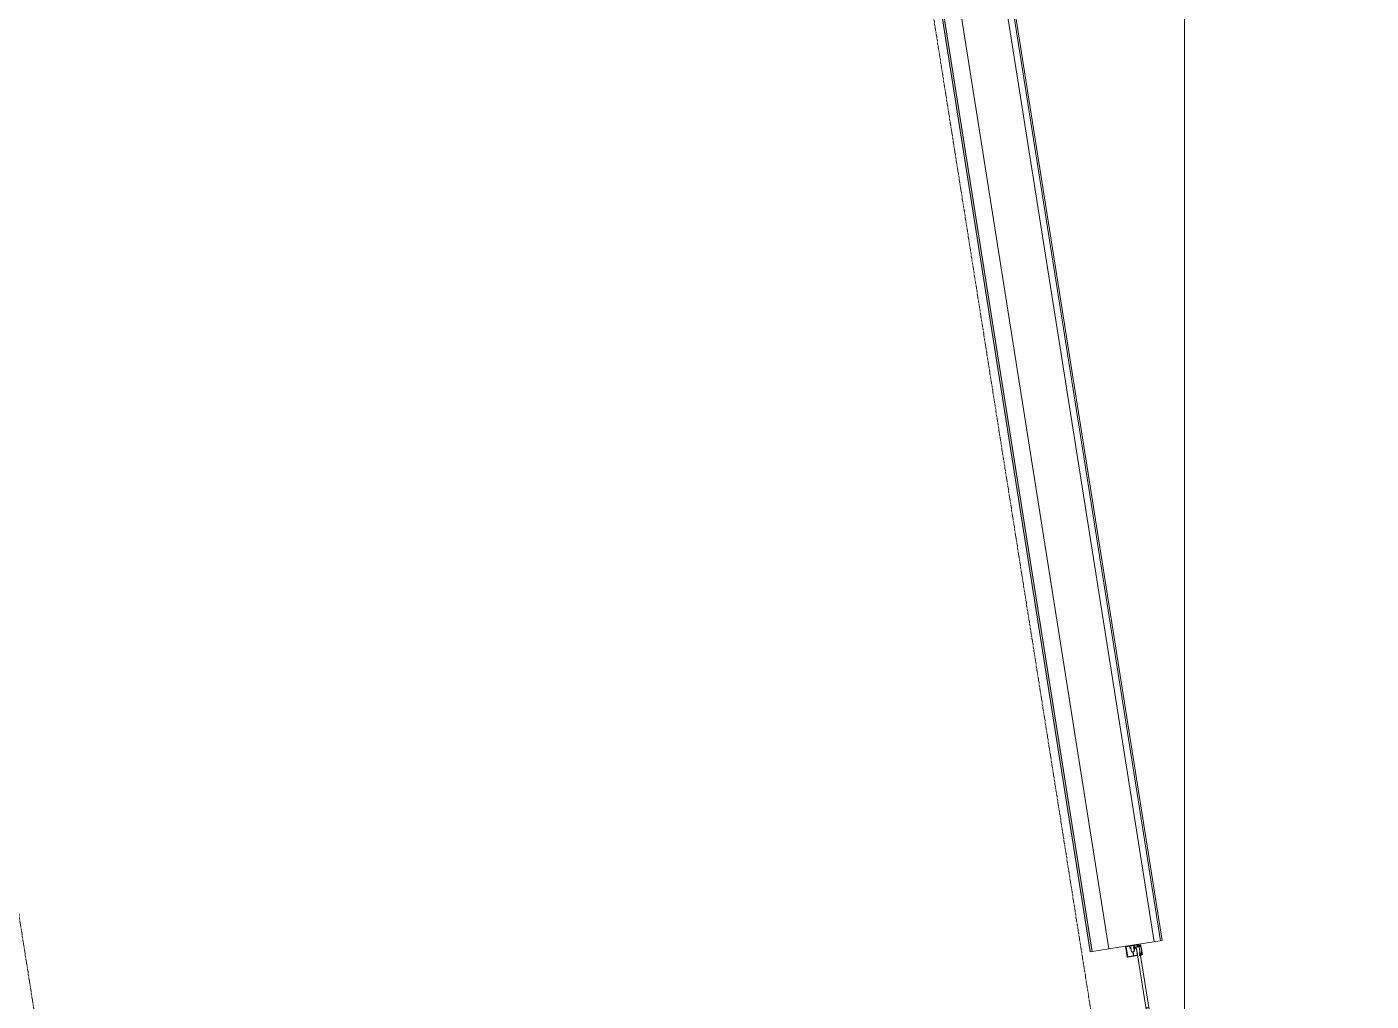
# Model space of a CAD drawing. Header units: millimetres. Extents: x -2355779 to -2216356, y 3874558 to 4068437.
# Drawn here: x -2237237 to -2229896, y 4014903 to 4020222 of the extents above; entities that cross this region are included whole.
import ezdxf

# ---------------------------------------------------------------- set-up
doc = ezdxf.new("R2010")
doc.units = ezdxf.units.MM
doc.linetypes.add('Grid Line', pattern=[21, 12, -3, 3, -3])
for name, color, linetype, lineweight in [('A-DETL', 90, 'Continuous', 18), ('A-DETL-GENF', 92, 'Continuous', 5), ('A-GENM', 13, 'Continuous', 5), ('A-GLAZ-CURT', 52, 'Continuous', 5), ('A-GLAZ-CWMG', 51, 'Continuous', 5), ('A-WALL', 113, 'Continuous', 5), ('A-WALL-FNSH', 113, 'Continuous', 13), ('A-WALL-PATT', 111, 'Continuous', 13), ('S-GRID', 1, 'Continuous', 5)]:
    doc.layers.add(name, color=color, linetype=linetype, lineweight=lineweight)

# ---------------------------------------------------------------- blocks, each defined once
blk = doc.blocks.new('MulticellPanel_Polycarbonate_Danpal_1040w - Grey-2900079-GA - Part B 6m')
at = {"layer": 'A-GENM'}
h = blk.add_hatch(dxfattribs=at)
h.set_pattern_fill('FP_52', color=256, style=0, pattern_type=2)
h.set_pattern_definition([(270, (0, 0.5), (-15, -9e-16), [])])
h.paths.add_polyline_path([(492.5, -2.2), (492.5, -2), (490, -1.7)])
h.paths.add_polyline_path([(492.5, 6.3), (491.5, 6), (491.3, 5)])
for p, q in [((493.1, 9.4), (493.1, 13)), ((493.1, 13), (493.1, 9.4)), ((488.1, -6.4), (485.6, -6)), ((485.6, -6), (488.1, -10.9)), ((488.1, -10.9), (485.6, -6)), ((485.6, -6), (488.1, -6.4)), ((488.1, -10.9), (485.6, -10.5)), ((485.6, -10.5), (487.4, -14.2)), ((487.4, -14.2), (485.6, -10.5)), ((485.6, -10.5), (488.1, -10.9)), ((488.8, -15), (491.6, -15)), ((491.6, -15), (488.8, -15))]:
    blk.add_line(p, q, dxfattribs=at)
for centre, radius, start, end in [((-490.1, 13), 3, 105, 165), ((-490.1, 13), 3, 105, 165), ((-493.1, 8.2), 1.2, 14.99997, 74.99984), ((-493.1, 8.2), 1.2, 14.99997, 74.99984), ((-493.1, 8.2), 1.2, 285.00016, 330.00006), ((-493.1, 8.2), 1.2, 285.00016, 330.00006), ((490.1, 13), 3, 360, 75), ((490.1, 13), 3, 0, 75), ((493.1, 8.2), 1.2, 194.99997, 239.99988), ((493.1, 8.2), 1.2, 194.99997, 239.99988), ((493.1, 8.2), 1.2, 90.00019, 150.00006), ((493.1, 8.2), 1.2, 90.00019, 150.00006), ((-484.2, -2), 2, 90, 131.27183), ((-484.2, -2), 2, 90, 131.27183), ((484.2, -2), 2, 21.21363, 76.24273), ((484.2, -2), 2, 34.9709, 76.24273), ((488.8, -13.5), 1.5, 206.83907, 270), ((488.8, -13.5), 1.5, 206.83907, 270), ((491.6, -13.5), 1.5, 270, 0), ((491.6, -13.5), 1.5, 270, 0), ((493.1, -3.2), 1.2, 194.99997, 239.99987), ((493.1, -3.2), 1.2, 194.99997, 239.99987), ((493.1, -3.2), 1.2, 135.0001, 150.00007), ((493.1, -3.2), 1.2, 135.0001, 150.00007)]:
    blk.add_arc(centre, radius, start, end, dxfattribs=at)
blk = doc.blocks.new('MulticellPanel_Polycarbonate_Danpal_1040w - Grey-V82-GA - Part B 6m')
at = {"layer": 'A-GENM'}
h = blk.add_hatch(dxfattribs=at)
h.set_pattern_fill('FP_79', color=256, style=0, pattern_type=2)
h.set_pattern_definition([(171, (4314312.7, 1575571.7), (-125.14757, -790.15067), []), (261, (4314312.7, 1575571.7), (790.15067, -125.14757), [])])
h.paths.add_polyline_path([(488.1, -6.4), (491.9, -3.2), (486, -1.3)])
h.paths.add_polyline_path([(493.1, -13.5), (493.1, -4.4), (488.1, -6.4), (488.1, -10.9)])
h.paths.add_polyline_path([(493.1, -2.1), (493.1, 7), (486, -1.3)])
h.paths.add_polyline_path([(491.9, 8.2), (490.1, 16), (-490.1, 16), (-491.9, 8.2), (-484.2, 0), (484.2, 0)])
h.paths.add_polyline_path([(-486, -1.3), (-493.1, 7), (-493.1, -2.1)])
h.paths.add_polyline_path([(-486, -1.3), (-491.9, -3.2), (-488.1, -6.4)])
h.paths.add_polyline_path([(-488.1, -10.9), (-488.1, -6.4), (-493.1, -4.4), (-491.8, -12.9), (-490.4, -12.1)])
for p, q in [((-493.1, 13), (-493.1, 9.4)), ((-493.1, 7), (-493.1, -2.1)), ((490.1, 16), (-490.1, 16)), ((493.1, 9.4), (493.1, 13)), ((493.1, -2.1), (493.1, 7)), ((-493.1, -4.4), (-493.1, -13.3)), ((-491.6, -15), (-488.8, -15)), ((-488.1, -6.4), (-486, -1.3)), ((-488.1, -10.9), (-485.6, -6)), ((-485.6, -6), (-488.1, -6.4)), ((-485.6, -10.5), (-488.1, -10.9)), ((-487, -13.3), (-485.6, -10.5)), ((-484.2, 0), (484.2, 0)), ((488.1, -6.4), (485.6, -6)), ((485.6, -6), (488.1, -10.9)), ((488.1, -10.9), (485.6, -10.5)), ((485.6, -10.5), (487.4, -14.2)), ((486, -1.3), (488.1, -6.4)), ((488.8, -15), (491.6, -15)), ((493.1, -13.5), (493.1, -4.4))]:
    blk.add_line(p, q, dxfattribs=at)
for centre, radius, start, end in [((-490.1, 13), 3, 90, 180), ((-493.1, 8.2), 1.2, 270.00019, 89.99981), ((490.1, 13), 3, 360, 90), ((493.1, 8.2), 1.2, 90.00019, 269.99981), ((-493.1, -3.2), 1.2, 270.0002, 89.9998), ((-491.6, -13.5), 1.5, 225, 270), ((-488.8, -13.5), 1.5, 270, 333.16093), ((-484.2, -2), 2, 90, 158.78639), ((484.2, -2), 2, 21.21363, 90), ((488.8, -13.5), 1.5, 206.83907, 270), ((491.6, -13.5), 1.5, 270, 360), ((493.1, -3.2), 1.2, 90.0002, 269.9998)]:
    blk.add_arc(centre, radius, start, end, dxfattribs=at)
blk = doc.blocks.new('Rectangular Mullion - DPANMF BT1-1105306-GA - Part B 6m')
at = {"layer": 'A-DETL-GENF'}
for p, q in [((45.3, 67), (-13.3, 67)), ((-13.3, 67), (-13.3, -7.1)), ((-10.8, 46.4), (-10.8, 64.5)), ((-10.8, 64.5), (46, 64.5)), ((0.2, 46.4), (-10.8, 46.4)), ((-10.8, 20.4), (-10.8, 44.9)), ((-10.8, 44.9), (-1.3, 44.9)), ((-1.3, 20.4), (-10.8, 20.4)), ((-10.8, -5.4), (-10.8, 18.9)), ((-10.8, 18.9), (-1.3, 18.9)), ((-2, 4), (-7.8, 4)), ((-7.8, 4), (-7.8, -5.4)), ((-5.9, -14.3), (-5.9, 2.3)), ((-5.9, 2.3), (-3.3, 2.3)), ((-4.4, 0.6), (-4.4, -2.2)), ((-1.7, 42.1), (-4.2, 40.7)), ((-4.2, 23.6), (-1.7, 22.2)), ((-4, 40.1), (15.1, 40.1)), ((15.3, 24.1), (-4, 24.1)), ((-3.3, 2.3), (-3.3, -0.6)), ((-3.3, -1.6), (-3.3, 1.2)), ((-2, 0.1), (-2, 4)), ((-1.3, 44.9), (-1.3, 41.5)), ((-1.3, 22.5), (-1.3, 20.4)), ((-1.3, 18.9), (-1.3, 13.8)), ((-1.3, 13.8), (0.2, 13.8)), ((1, 41.3), (-0.9, 41.3)), ((-0.9, 22.9), (1, 22.9)), ((0.2, 42.1), (0.2, 46.4)), ((0.2, 13.8), (0.2, 22)), ((1, 43.8), (1, 41.3)), ((1, 22.9), (1, 20.4)), ((2, 41.3), (2, 43.8)), ((15, 41.3), (2, 41.3)), ((2, 20.4), (2, 22.9)), ((2, 22.9), (15.3, 22.9)), ((44.2, 32.9), (25.4, 32.9)), ((25.4, 31.4), (44.2, 31.4)), ((45.2, 12), (36.7, 12)), ((36.7, 12), (36.7, 10.5)), ((36.7, 10.5), (46.7, 10.5)), ((46.7, 64.5), (41.7, 64.5)), ((41.7, 64.5), (41.7, 63)), ((41.7, 63), (45.2, 63)), ((45.2, 63), (45.2, 33.9)), ((45.2, 30.4), (45.2, 12)), ((46.7, 10.5), (46.7, 64.5)), ((-13.3, -7.1), (-7.8, -7.1)), ((-7.8, -5.4), (-10.8, -5.4)), ((-7.8, -7.1), (-7.8, -16.4)), ((-7.8, -16.4), (-2.3, -16.4)), ((-4.2, -14.3), (-5.9, -14.3)), ((-4.4, -2.2), (-3.7, -3.3)), ((-3.7, -3.3), (-3.7, -11.9)), ((-3.2, -12.4), (-1.6, -12.4)), ((-1.6, -12.4), (-2.4, -16.4)), ((-2.4, -16.4), (45.6, -16.4)), ((-2.3, -10.5), (-2.3, -2.4)), ((-2.3, -16.4), (-2.3, -12.7)), ((-0.7, -11), (-1.8, -11)), ((0, -14.4), (0, -11.7)), ((44.1, -14.4), (0, -14.4)), ((43.6, -0.7), (41.5, -5.9)), ((43.1, -6.3), (44.2, -0.9)), ((43.4, -11.6), (43.4, -10.5)), ((43.4, -10.5), (45.6, -10.5)), ((45.8, -6.3), (43.7, -6.9)), ((45.6, -10.5), (44.1, -10.5)), ((44.1, -10.5), (44.1, -14.4)), ((45.6, -16.4), (45.6, -10.5)), ((45.6, -10.5), (45.6, -12.3)), ((48, -0.4), (45.8, -6.3))]:
    blk.add_line(p, q, dxfattribs=at)
for centre, radius, start, end in [((-4, 40.4), 0.3, 120, 270), ((-4, 23.8), 0.3, 90, 240), ((-2.8, 0.1), 0.834, 236.03884, 360), ((1.5, 43.8), 0.5, 360, 180), ((1.5, 20.4), 0.5, 180, 360), ((15.3, 32.1), 9.2, 9.87907, 91.62608), ((15.3, 32.1), 8, 270, 91.74384), ((15.3, 32.1), 9.2, 270, 350.12095), ((25.4, 33.9), 1, 189.87907, 270), ((25.4, 30.4), 1, 90, 170.12095), ((44.2, 33.9), 1, 270, 0), ((44.2, 30.4), 1, 0, 90), ((-4.2, -13.8), 0.5, 270, 360), ((-3.2, -11.9), 0.5, 180, 270), ((-1.8, -10.5), 0.5, 180, 270), ((-0.7, -11.7), 0.7, 360, 90), ((34.7, -0.9), 0.4, 40.58324, 186.92643), ((45.9, -0.3), 11.6, 183.44493, 257.28579), ((81.5, 37), 59.8, 218.99371, 226.14678), ((40.7, -5.5), 0.88, 222.57025, 338.01181), ((43.6, -6.4), 0.48, 168.52985, 286.42738), ((43.9, -0.8), 0.32, 348.52985, 158.01181), ((44.3, -9.7), 3.39, 323.72768, 346.23872), ((9.6, -1.2), 39.1, 346.23872, 0.95194), ((48.3, -0.5), 0.4, 353.59533, 160.36248)]:
    blk.add_arc(centre, radius, start, end, dxfattribs=at)
for points, knots in [([(-3.3, 1.2), (-3.3, 1.2), (-3.3, 1.3), (-3.6, 1.4), (-3.9, 1.4), (-4.2, 1.2), (-4.3, 1), (-4.4, 0.7), (-4.4, 0.6)], [0, 0, 0, 0, 0.125, 0.25, 0.5, 0.666667, 0.833333, 1, 1, 1, 1]), ([(-0.9, 41.3), (-1, 41.4), (-1.1, 41.6), (-1.2, 41.8), (-1.3, 42), (-1.5, 42.2), (-1.6, 42.2), (-1.7, 42.1)], [0, 0, 0, 0, 0.125, 0.25, 0.375, 0.625, 1, 1, 1, 1]), ([(-1.7, 22.2), (-1.7, 22.1), (-1.6, 22.1), (-1.4, 22.2), (-1.2, 22.5), (-1.1, 22.7), (-1, 22.9), (-0.9, 22.9)], [0, 0, 0, 0, 0.25, 0.5, 0.75, 0.875, 1, 1, 1, 1]), ([(-1.3, 41.5), (-1.3, 41.5), (-1.2, 41.3), (-1.1, 41.2), (-0.9, 41.2), (-0.7, 41.3), (-0.5, 41.4), (-0.3, 41.5), (-0.1, 41.6), (0, 41.7), (0.2, 41.9), (0.2, 42), (0.2, 42.1)], [0, 0, 0, 0, 0.083333, 0.1875, 0.291667, 0.375, 0.458333, 0.583333, 0.666667, 0.75, 0.875, 1, 1, 1, 1]), ([(0.2, 22), (0.2, 22.2), (0, 22.4), (-0.3, 22.6), (-0.5, 22.7), (-0.6, 22.7), (-0.8, 22.8), (-1, 22.8), (-1.2, 22.8), (-1.3, 22.7), (-1.3, 22.5)], [0, 0, 0, 0, 0.333333, 0.416667, 0.5, 0.583333, 0.666667, 0.75, 0.84375, 1, 1, 1, 1]), ([(46, 64.5), (46, 64.5), (46.1, 64.5), (46.3, 64.6), (46.4, 64.7), (46.4, 64.9), (46.4, 65.2), (46.3, 65.4), (46.2, 65.8), (46, 66.1), (45.8, 66.5), (45.7, 66.6), (45.6, 66.8), (45.5, 67), (45.4, 67), (45.3, 67)], [0, 0, 0, 0, 0.041667, 0.104167, 0.177083, 0.239583, 0.333333, 0.416667, 0.5, 0.666667, 0.729167, 0.791667, 0.84375, 0.90625, 1, 1, 1, 1]), ([(-2.3, -12.7), (-2.3, -12.6), (-2.3, -12.5), (-2.5, -12.4), (-2.7, -12.5), (-2.9, -12.7), (-3.1, -12.9), (-3.3, -13), (-3.4, -13.2), (-3.5, -13.3), (-3.6, -13.4), (-3.7, -13.6), (-3.7, -13.8), (-3.7, -13.8)], [0, 0, 0, 0, 0.072917, 0.1875, 0.291667, 0.5, 0.583333, 0.666667, 0.729167, 0.791667, 0.854167, 0.916667, 1, 1, 1, 1]), ([(-2.3, -2.4), (-2.3, -2.3), (-2.3, -2.2), (-2.4, -2), (-2.5, -1.8), (-2.6, -1.7), (-2.8, -1.7), (-3, -1.6), (-3.2, -1.6), (-3.3, -1.6)], [0, 0, 0, 0, 0.111111, 0.222222, 0.333333, 0.444444, 0.555556, 0.708333, 1, 1, 1, 1]), ([(45.6, -12.3), (45.6, -12.3), (45.7, -12.5), (45.8, -12.5), (46, -12.5), (46.4, -12.4), (46.8, -12.1), (47, -11.8), (47, -11.7)], [0, 0, 0, 0, 0.147059, 0.294118, 0.411765, 0.588235, 0.823529, 1, 1, 1, 1])]:
    blk.add_open_spline(points, degree=3, knots=knots, dxfattribs=at)
blk = doc.blocks.new('Rectangular Mullion - Frame_Framed Facade_Danpal_DPANMF BT1-2872322-GA - Part B 6m')
at = {"layer": 'A-GLAZ-CWMG'}
for p, q in [((-60, 57), (-60, 54.5)), ((-60, 0.5), (-13.3, 0.5)), ((-13.3, 0.5), (-13.3, -24.4)), ((-57.4, -20.5), (-58.9, -20.5)), ((-58.9, -20.5), (-58.9, -26.4)), ((-57.4, -24.4), (-57.4, -20.5)), ((-10.9, -26.4), (-5.5, -26.4)), ((-5.5, -17.1), (0, -17.1)), ((-5.5, -26.4), (-5.5, -17.1))]:
    blk.add_line(p, q, dxfattribs=at)

msp = doc.modelspace()

# ---------------------------------------------------------------- hatches: boundary and pattern name
at = {"layer": 'A-WALL-PATT', "lineweight": 5}
h = msp.add_hatch(dxfattribs=at)
h.set_pattern_fill('FP_3', color=256, style=0, pattern_type=2)
h.set_pattern_definition([(0, (0, 0), (812.8, 203.2), [67.056, -542.544, 67.056, -542.544, -3251.2]), (0, (0, 0), (812.8, 203.2), [-1219.2, 67.056, -1152.144, 67.056, -542.544, -1422.4]), (0, (0, 0), (812.8, 203.2), [-3048, 67.056, -339.344, 67.056, -948.944]), (120, (304.8, 101.6), (-582.376362, 602.305448), [67.056, -542.544, 67.056, -542.544, -3251.2]), (120, (304.8, 101.6), (-582.376362, 602.305448), [-1219.2, 67.056, -1152.144, 67.056, -542.544, -1422.4]), (120, (304.8, 101.6), (-582.376362, 602.305448), [-3048, 67.056, -339.344, 67.056, -948.944]), (240, (406.4, 508), (-230.423638, -805.505448), [67.056, -542.544, 67.056, -542.544, -3251.2]), (240, (406.4, 508), (-230.423638, -805.505448), [-1219.2, 67.056, -1152.144, 67.056, -542.544, -1422.4]), (240, (406.4, 508), (-230.423638, -805.505448), [-3048, 67.056, -339.344, 67.056, -948.944])])
h.paths.add_polyline_path([(-2231430.8, 4015171.7), (-2231419, 4015173.6), (-2236841.5, 4049409.1), (-2236853.4, 4049407.2), (-2231858.2, 4017869.9)])

# ---------------------------------------------------------------- linework, layer by layer
at = {"layer": 'A-DETL', "lineweight": 5}
msp.add_line((-2230914.7, 4006852.3), (-2230914.7, 4062544.9), dxfattribs=at)
at = {"layer": 'A-WALL', "color": 7, "lineweight": 13}
for p, q in [((-2231328.1, 4015188), (-2236750.7, 4049423.5)), ((-2231037.7, 4015234), (-2236460.3, 4049469.5)), ((-2231328.1, 4015188), (-2231237.2, 4015202.4)), ((-2231164, 4015214), (-2231037.7, 4015234))]:
    msp.add_line(p, q, dxfattribs=at)
at = {"layer": 'A-WALL'}
for p, q in [((-2231081.2, 4015227.1), (-2236503.8, 4049462.6)), ((-2231046.6, 4015232.6), (-2236469.2, 4049468.1)), ((-2231419, 4015173.6), (-2236841.5, 4049409.1))]:
    msp.add_line(p, q, dxfattribs=at)
at = {"layer": 'A-WALL', "color": 250}
msp.add_line((-2231419, 4015173.6), (-2231328.1, 4015188), dxfattribs=at)
at = {"layer": 'A-WALL-FNSH', "color": 250, "lineweight": 5}
for p, q in [((-2236853.4, 4049407.2), (-2231430.8, 4015171.7)), ((-2231430.8, 4015171.7), (-2231419, 4015173.6))]:
    msp.add_line(p, q, dxfattribs=at)
at = {"layer": 'S-GRID', "linetype": 'Grid Line'}
for p, q in [((-2235781.9, 4005912.8), (-2245415, 4066731.5)), ((-2229896.4, 4005189.8), (-2239387.9, 4065114.9))]:
    msp.add_line(p, q, dxfattribs=at)

# ---------------------------------------------------------------- block references
at = {"layer": 'A-GENM', "rotation": 279.0002952233799}
msp.add_blockref('MulticellPanel_Polycarbonate_Danpal_1040w - Grey-V82-GA - Part B 6m', (-2231101.7, 4014711.2), dxfattribs=at)
at = {"layer": 'A-GLAZ-CURT', "rotation": 279.0002952233799}
msp.add_blockref('MulticellPanel_Polycarbonate_Danpal_1040w - Grey-2900079-GA - Part B 6m', (-2231101.7, 4014711.2), dxfattribs=at)
at = {"layer": 'A-GLAZ-CWMG', "extrusion": (0, 0, -1), "rotation": 260.99970477662}
msp.add_blockref('Rectangular Mullion - DPANMF BT1-1105306-GA - Part B 6m', (2231168.9, 4015199.7), dxfattribs=at)
at = {"layer": 'A-GLAZ-CWMG', "rotation": 99.00029522337996}
msp.add_blockref('Rectangular Mullion - Frame_Framed Facade_Danpal_DPANMF BT1-2872322-GA - Part B 6m', (-2231180.9, 4015211.3), dxfattribs=at)

doc.saveas('drawing.dxf')
